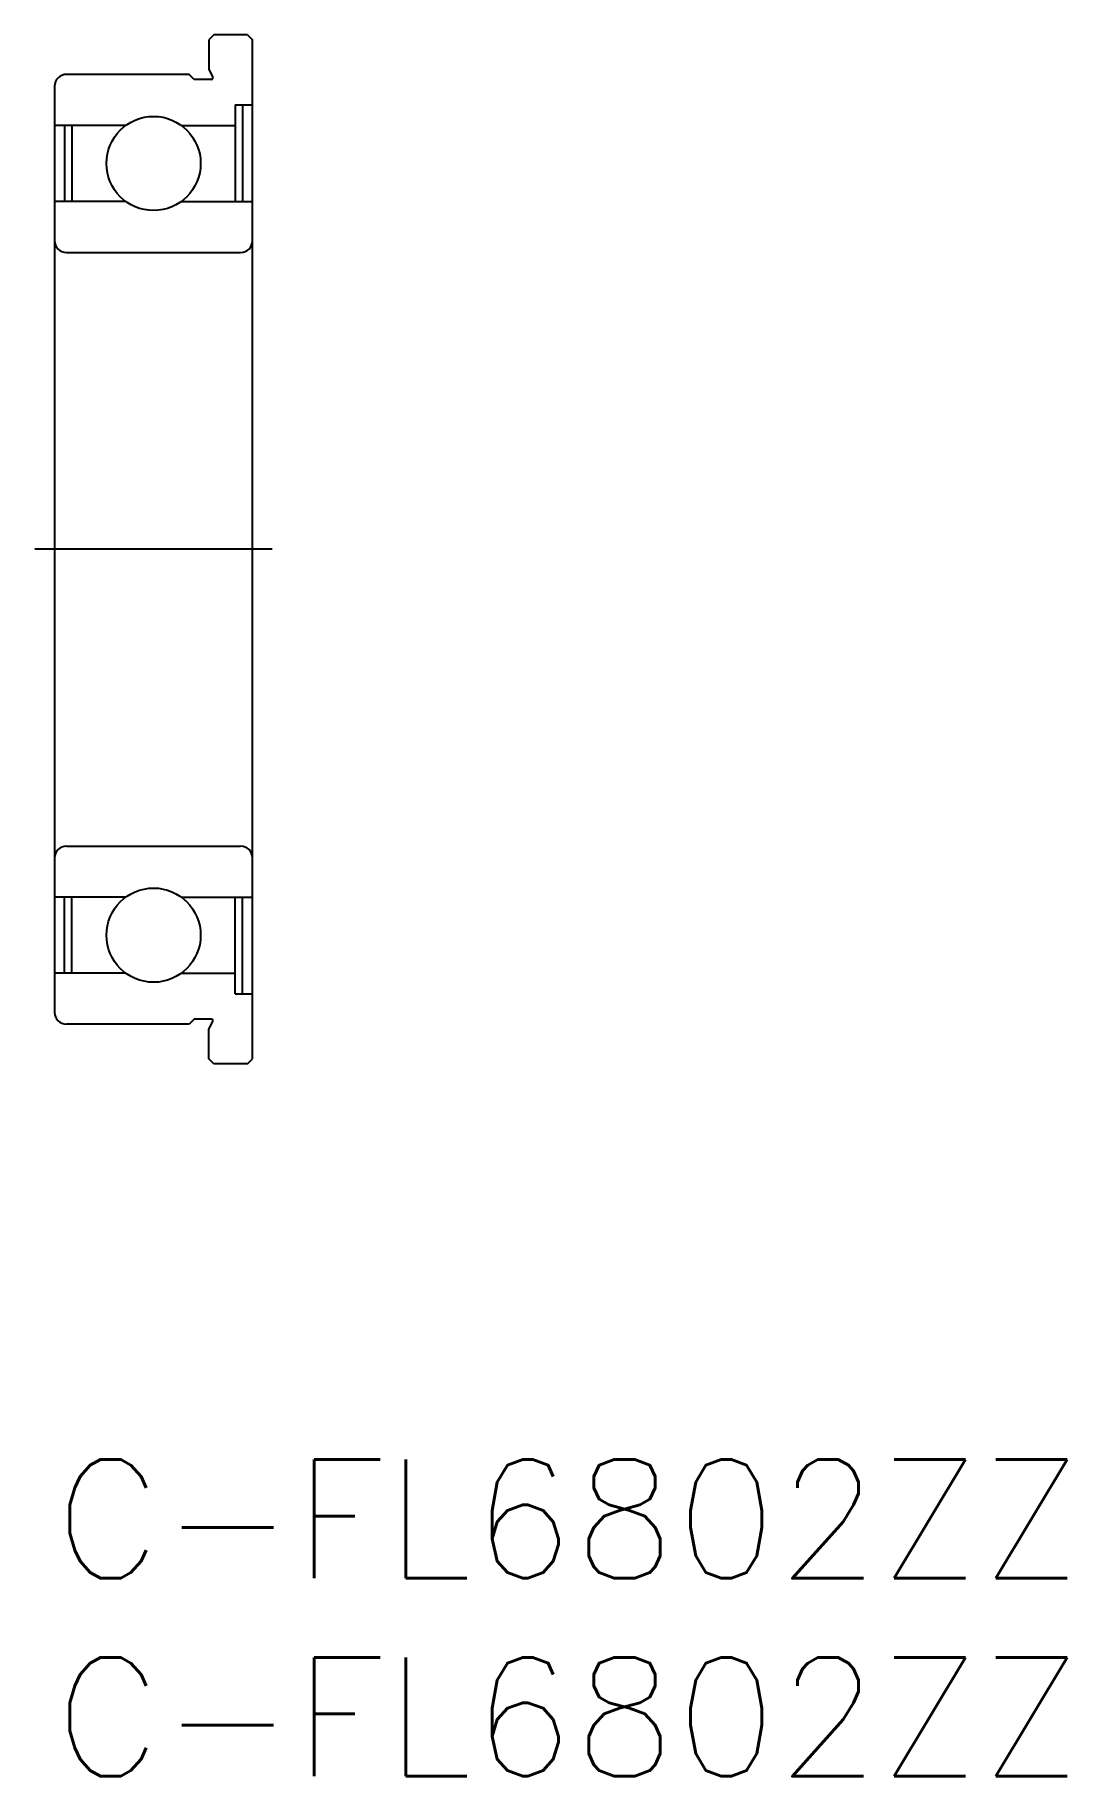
# Model space of a CAD drawing. Extents: x -0.5 to 25.6, y -8 to 36.
import ezdxf

# ---------------------------------------------------------------- set-up
doc = ezdxf.new("R2010")
doc.units = 0
doc.header["$LTSCALE"] = 0.5
doc.linetypes.add('CENTER', pattern=[50.8, 31.75, -6.35, 6.35, -6.35])
for name, color, linetype in [('MSM_CENTER', 1, 'CENTER'), ('MSM_CONTINUOUS', 7, 'CONTINUOUS'), ('MSM_PART_NUMBER', 7, 'CONTINUOUS')]:
    doc.layers.add(name, color=color, linetype=linetype)
doc.styles.get("Standard").update_dxf_attribs({"font": 'txt.shx', "height": 1, "bigfont": 'bigfont.shx'})

# ---------------------------------------------------------------- blocks, each defined once
blk = doc.blocks.new('*U8')
at = {"layer": 'MSM_PART_NUMBER'}
blk.add_text('C-FL6802ZZ', height=3, dxfattribs=at).set_placement((0, -3))
blk = doc.blocks.new('*U9')
at = {"layer": 'MSM_PART_NUMBER'}
blk.add_text('C-FL6802ZZ', height=3, dxfattribs=at).set_placement((0, -8))

msp = doc.modelspace()

# ---------------------------------------------------------------- linework, layer by layer
at = {"layer": 'MSM_CENTER'}
for p, q in [((5.5, 23), (-0.5, 23)), ((5, 23), (0, 23))]:
    msp.add_line(p, q, dxfattribs=at)
at = {"layer": 'MSM_CONTINUOUS'}
for p, q in [((4.025, 36), (3.9, 35.875)), ((3.9, 35.875), (3.9, 35.125)), ((4.875, 36), (4.025, 36)), ((4.875, 36), (5, 35.875)), ((5, 10.125), (5, 35.875)), ((5, 34.812), (5, 35.812)), ((3.4, 35), (0.3, 35)), ((3.525, 34.875), (3.4, 35)), ((3.964, 34.875), (3.525, 34.875)), ((3.9, 35.125), (3.998, 34.929)), ((0, 34.7), (0, 11.3)), ((4.563, 34.23), (4.563, 31.79)), ((4.563, 34.23), (5, 34.23)), ((4.75, 34.23), (4.75, 31.79)), ((1.796, 33.71), (0, 33.71)), ((0.25, 33.71), (0.25, 31.79)), ((0.438, 33.71), (0.438, 31.79)), ((3.204, 33.71), (4.563, 33.71)), ((1.796, 31.79), (0, 31.79)), ((3.204, 31.79), (5, 31.79)), ((0.3, 30.5), (4.7, 30.5)), ((0.3, 15.5), (4.7, 15.5)), ((1.796, 14.21), (0, 14.21)), ((0.25, 12.29), (0.25, 14.21)), ((0.438, 12.29), (0.438, 14.21)), ((3.204, 14.21), (5, 14.21)), ((4.563, 11.77), (4.563, 14.21)), ((4.75, 11.77), (4.75, 14.21)), ((1.796, 12.29), (0, 12.29)), ((3.204, 12.29), (4.563, 12.29)), ((4.563, 11.77), (5, 11.77)), ((3.525, 11.125), (3.4, 11)), ((3.964, 11.125), (3.525, 11.125)), ((3.9, 10.875), (3.998, 11.071)), ((3.4, 11), (0.3, 11)), ((3.9, 10.125), (3.9, 10.875)), ((4.025, 10), (3.9, 10.125)), ((4.875, 10), (5, 10.125)), ((4.875, 10), (4.025, 10))]:
    msp.add_line(p, q, dxfattribs=at)
for centre in [(2.5, 32.75), (2.5, 13.25)]:
    msp.add_circle(centre, 1.19, dxfattribs=at)
for centre, radius, start, end in [((0.3, 34.7), 0.3, 90, 180), ((3.964, 34.912), 0.0375, 270, 26.5651), ((4.7, 30.8), 0.3, 270, 0), ((0.3, 30.8), 0.3, 180, 270), ((0.3, 15.2), 0.3, 90, 180), ((4.7, 15.2), 0.3, 0, 90), ((0.3, 11.3), 0.3, 180, 270), ((3.964, 11.088), 0.0375, 333.4349, 90)]:
    msp.add_arc(centre, radius, start, end, dxfattribs=at)

# ---------------------------------------------------------------- block references
for name in ['*U8', '*U9']:
    msp.add_blockref(name, (0, 0), dxfattribs=at)

doc.saveas('drawing.dxf')
